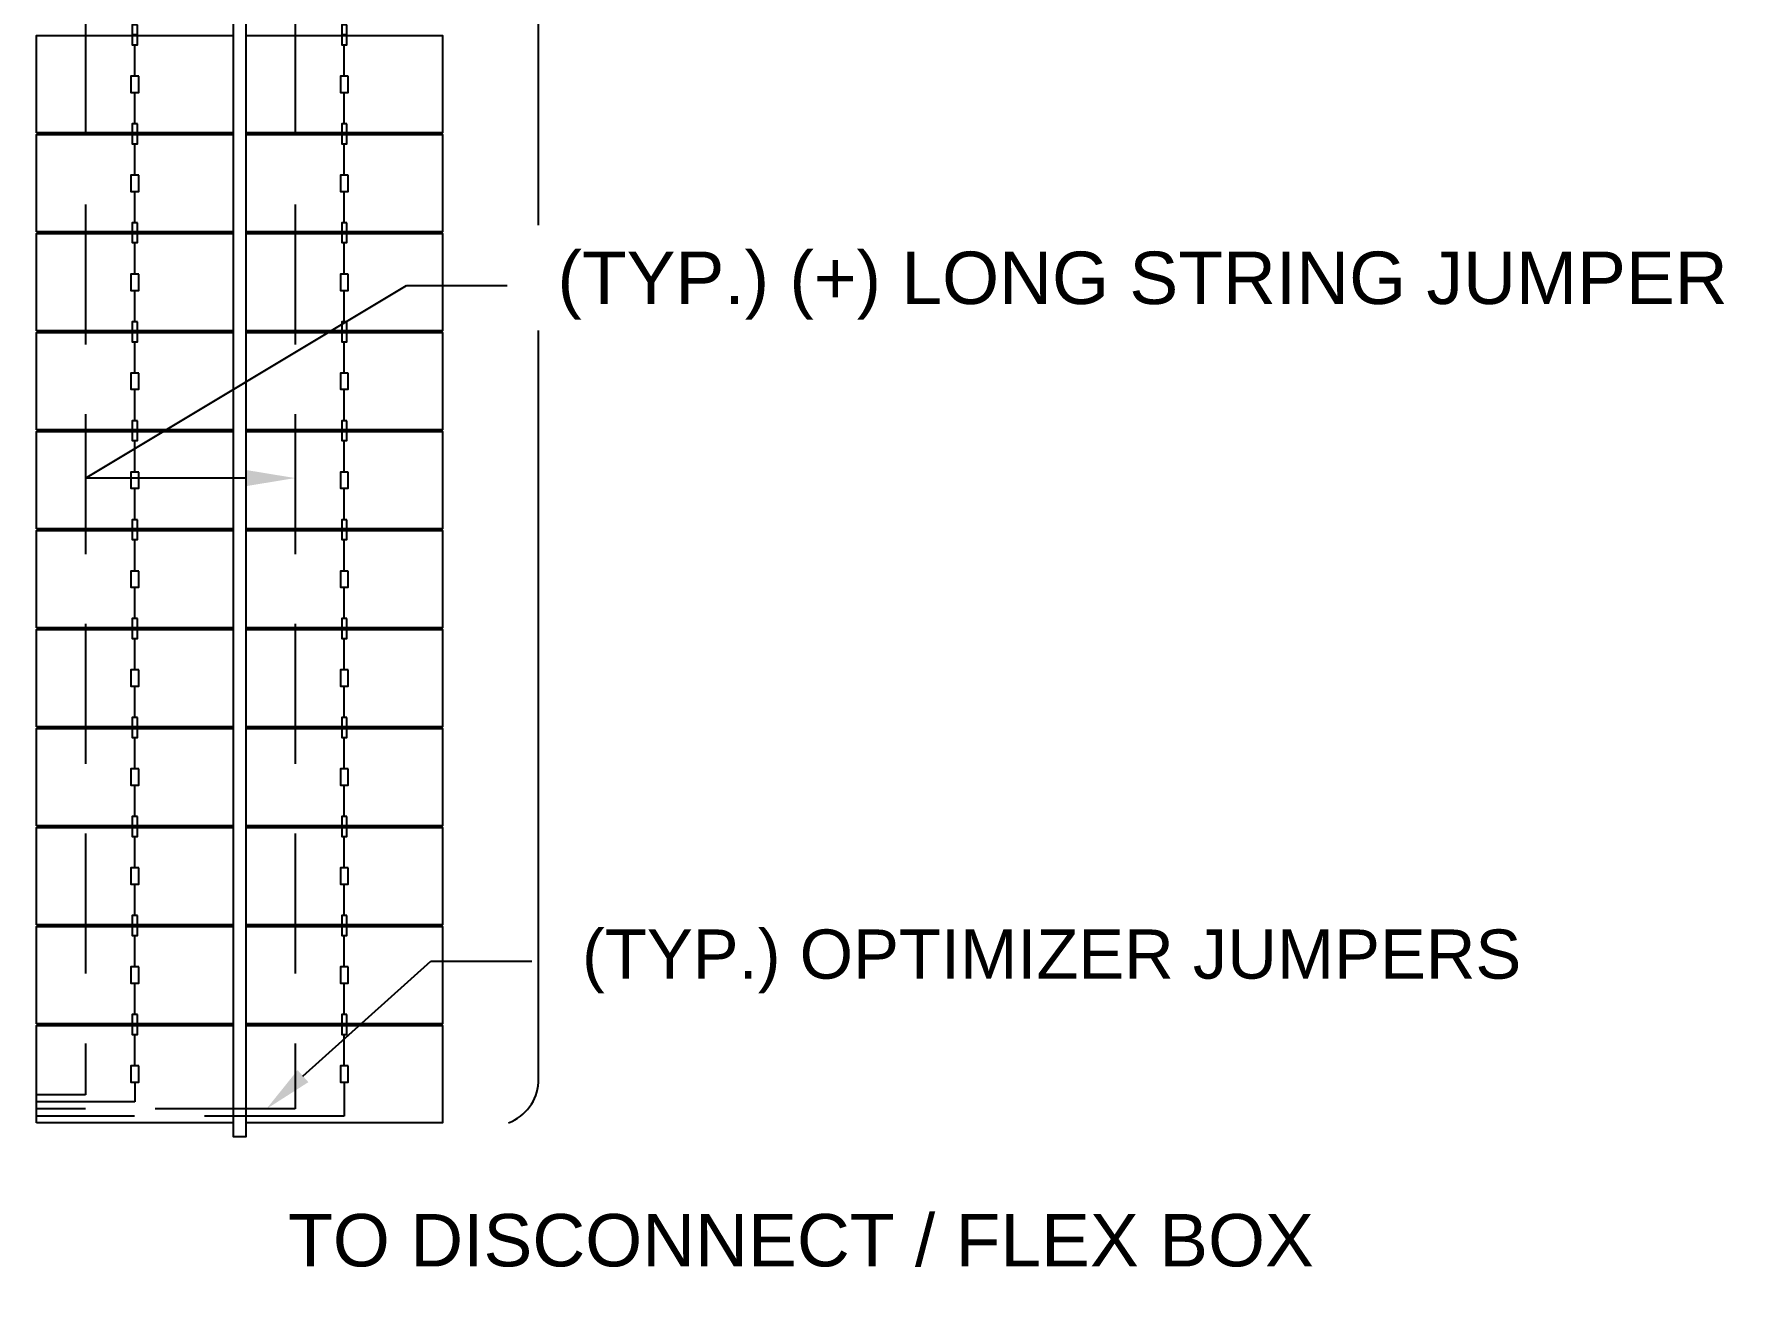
# Model space of a CAD drawing. Header units: inches. Extents: x -4 to 3761, y -12 to 63679.
# Drawn here: x 20.811 to 23.884, y 4.239 to 6.489 of the extents above; entities that cross this region are included whole.
import ezdxf
from ezdxf import colors
from ezdxf.entities.mleader import LeaderData, LeaderLine
from ezdxf.math import Vec2, Vec3

# ---------------------------------------------------------------- set-up
doc = ezdxf.new("R2010")
doc.units = ezdxf.units.IN
doc.header["$MEASUREMENT"] = 0
doc.linetypes.add('HIDDEN', pattern=[0.375, 0.25, -0.125])
for name, color, linetype in [('E-CABL-DF', 10, 'DF_CABLE'), ('E-HARN-COMP', 8, 'Continuous'), ('E-TRNK-CABL-NEG', 170, 'HIDDEN'), ('E-TRUNK-CABLE-POS', 10, 'HIDDEN'), ('G-ANNO-TEXT', 1, 'Continuous'), ('PVcase PV Modules (full frames)', 142, 'Continuous')]:
    doc.layers.add(name, color=color, linetype=linetype)
doc.styles.add('NEI-A', font='arial.ttf')
doc.styles.get("Standard").update_dxf_attribs({"font": 'arial.ttf'})
doc.linetypes.add('DF_CABLE', pattern='A,1,-0.2,["DF",Standard,S=0.1,R=0,X=-0.1,Y=-0.05],-0.2', length=1.4)

# ---------------------------------------------------------------- blocks, each defined once
blk = doc.blocks.new('HT72-18X (2x39)')
for points in [[(49978.573, 17293.928), (49978.573, 17143.993), (49979.065, 17143.993), (49979.065, 17293.928), (49978.573, 17293.928)], [(49971.076, 17182.276), (49971.076, 17185.993), (49978.573, 17185.993), (49978.573, 17182.276), (49971.076, 17182.276)], [(49979.065, 17182.276), (49979.065, 17185.993), (49986.562, 17185.993), (49986.562, 17182.276), (49979.065, 17182.276)], [(49971.076, 17178.499), (49971.076, 17182.217), (49978.573, 17182.217), (49978.573, 17178.499), (49971.076, 17178.499)], [(49979.065, 17178.499), (49979.065, 17182.217), (49986.562, 17182.217), (49986.562, 17178.499), (49979.065, 17178.499)], [(49971.076, 17174.723), (49971.076, 17178.44), (49978.573, 17178.44), (49978.573, 17174.723), (49971.076, 17174.723)], [(49979.065, 17174.723), (49979.065, 17178.44), (49986.562, 17178.44), (49986.562, 17174.723), (49979.065, 17174.723)], [(49971.076, 17170.947), (49971.076, 17174.664), (49978.573, 17174.664), (49978.573, 17170.947), (49971.076, 17170.947)], [(49979.065, 17170.947), (49979.065, 17174.664), (49986.562, 17174.664), (49986.562, 17170.947), (49979.065, 17170.947)], [(49971.076, 17167.171), (49971.076, 17170.888), (49978.573, 17170.888), (49978.573, 17167.171), (49971.076, 17167.171)], [(49979.065, 17167.171), (49979.065, 17170.888), (49986.562, 17170.888), (49986.562, 17167.171), (49979.065, 17167.171)], [(49971.076, 17163.394), (49971.076, 17167.112), (49978.573, 17167.112), (49978.573, 17163.394), (49971.076, 17163.394)], [(49979.065, 17163.394), (49979.065, 17167.112), (49986.562, 17167.112), (49986.562, 17163.394), (49979.065, 17163.394)], [(49971.076, 17159.618), (49971.076, 17163.335), (49978.573, 17163.335), (49978.573, 17159.618), (49971.076, 17159.618)], [(49979.065, 17159.618), (49979.065, 17163.335), (49986.562, 17163.335), (49986.562, 17159.618), (49979.065, 17159.618)], [(49971.076, 17155.842), (49971.076, 17159.559), (49978.573, 17159.559), (49978.573, 17155.842), (49971.076, 17155.842)], [(49979.065, 17155.842), (49979.065, 17159.559), (49986.562, 17159.559), (49986.562, 17155.842), (49979.065, 17155.842)], [(49971.076, 17152.066), (49971.076, 17155.783), (49978.573, 17155.783), (49978.573, 17152.066), (49971.076, 17152.066)], [(49979.065, 17152.066), (49979.065, 17155.783), (49986.562, 17155.783), (49986.562, 17152.066), (49979.065, 17152.066)], [(49971.076, 17148.289), (49971.076, 17152.007), (49978.573, 17152.007), (49978.573, 17148.289), (49971.076, 17148.289)], [(49979.065, 17148.289), (49979.065, 17152.007), (49986.562, 17152.007), (49986.562, 17148.289), (49979.065, 17148.289)], [(49971.076, 17144.513), (49971.076, 17148.23), (49978.573, 17148.23), (49978.573, 17144.513), (49971.076, 17144.513)], [(49979.065, 17144.513), (49979.065, 17148.23), (49986.562, 17148.23), (49986.562, 17144.513), (49979.065, 17144.513)]]:
    blk.add_lwpolyline(points)

msp = doc.modelspace()

# ---------------------------------------------------------------- linework, layer by layer
at = {"layer": 'E-CABL-DF', "linetype": 'Continuous', "flags": 128}
msp.add_lwpolyline([(21.2031, 4.327, 0, 0.0469, 0), (21.0219, 4.327, 0, 0, 0), (20.6347, 4.327, 0, 0, 0), (20.6347, 4.497, 0, 0, 0)], format="xyseb", dxfattribs=at)
at = {"layer": 'E-HARN-COMP'}
for points in [[(20.9953, 6.5064), (20.9862, 6.5064), (20.9862, 6.4886), (20.9953, 6.4886)], [(20.9953, 6.4886), (20.9862, 6.4886), (20.9862, 6.4708), (20.9953, 6.4708)], [(21.3698, 6.5064), (21.3607, 6.5064), (21.3607, 6.4886), (21.3698, 6.4886)], [(21.3698, 6.4886), (21.3607, 6.4886), (21.3607, 6.4708), (21.3698, 6.4708)], [(20.9978, 6.4147), (20.9837, 6.4147), (20.9837, 6.3855), (20.9978, 6.3855)], [(21.3723, 6.4147), (21.3582, 6.4147), (21.3582, 6.3855), (21.3723, 6.3855)], [(20.9953, 6.3294), (20.9862, 6.3294), (20.9862, 6.3116), (20.9953, 6.3116)], [(20.9953, 6.3116), (20.9862, 6.3116), (20.9862, 6.2938), (20.9953, 6.2938)], [(21.3698, 6.3294), (21.3607, 6.3294), (21.3607, 6.3116), (21.3698, 6.3116)], [(21.3698, 6.3116), (21.3607, 6.3116), (21.3607, 6.2938), (21.3698, 6.2938)], [(20.9978, 6.2376), (20.9837, 6.2376), (20.9837, 6.2085), (20.9978, 6.2085)], [(21.3723, 6.2376), (21.3582, 6.2376), (21.3582, 6.2085), (21.3723, 6.2085)], [(20.9953, 6.1524), (20.9862, 6.1524), (20.9862, 6.1346), (20.9953, 6.1346)], [(21.3698, 6.1524), (21.3607, 6.1524), (21.3607, 6.1346), (21.3698, 6.1346)], [(20.9953, 6.1346), (20.9862, 6.1346), (20.9862, 6.1168), (20.9953, 6.1168)], [(21.3698, 6.1346), (21.3607, 6.1346), (21.3607, 6.1168), (21.3698, 6.1168)], [(20.9978, 6.0606), (20.9837, 6.0606), (20.9837, 6.0315), (20.9978, 6.0315)], [(21.3723, 6.0606), (21.3582, 6.0606), (21.3582, 6.0315), (21.3723, 6.0315)], [(20.9953, 5.9754), (20.9862, 5.9754), (20.9862, 5.9576), (20.9953, 5.9576)], [(21.3698, 5.9754), (21.3607, 5.9754), (21.3607, 5.9576), (21.3698, 5.9576)], [(20.9953, 5.9576), (20.9862, 5.9576), (20.9862, 5.9397), (20.9953, 5.9397)], [(21.3698, 5.9576), (21.3607, 5.9576), (21.3607, 5.9397), (21.3698, 5.9397)], [(20.9978, 5.8836), (20.9837, 5.8836), (20.9837, 5.8545), (20.9978, 5.8545)], [(21.3723, 5.8836), (21.3582, 5.8836), (21.3582, 5.8545), (21.3723, 5.8545)], [(20.9953, 5.7984), (20.9862, 5.7984), (20.9862, 5.7806), (20.9953, 5.7806)], [(20.9953, 5.7806), (20.9862, 5.7806), (20.9862, 5.7627), (20.9953, 5.7627)], [(21.3698, 5.7984), (21.3607, 5.7984), (21.3607, 5.7806), (21.3698, 5.7806)], [(21.3698, 5.7806), (21.3607, 5.7806), (21.3607, 5.7627), (21.3698, 5.7627)], [(20.9978, 5.7066), (20.9837, 5.7066), (20.9837, 5.6775), (20.9978, 5.6775)], [(21.3723, 5.7066), (21.3582, 5.7066), (21.3582, 5.6775), (21.3723, 5.6775)], [(20.9953, 5.6214), (20.9862, 5.6214), (20.9862, 5.6035), (20.9953, 5.6035)], [(20.9953, 5.6035), (20.9862, 5.6035), (20.9862, 5.5857), (20.9953, 5.5857)], [(21.3698, 5.6214), (21.3607, 5.6214), (21.3607, 5.6035), (21.3698, 5.6035)], [(21.3698, 5.6035), (21.3607, 5.6035), (21.3607, 5.5857), (21.3698, 5.5857)], [(20.9978, 5.5296), (20.9837, 5.5296), (20.9837, 5.5005), (20.9978, 5.5005)], [(21.3723, 5.5296), (21.3582, 5.5296), (21.3582, 5.5005), (21.3723, 5.5005)], [(20.9953, 5.4444), (20.9862, 5.4444), (20.9862, 5.4265), (20.9953, 5.4265)], [(21.3698, 5.4444), (21.3607, 5.4444), (21.3607, 5.4265), (21.3698, 5.4265)], [(20.9953, 5.4265), (20.9862, 5.4265), (20.9862, 5.4087), (20.9953, 5.4087)], [(21.3698, 5.4265), (21.3607, 5.4265), (21.3607, 5.4087), (21.3698, 5.4087)], [(20.9978, 5.3526), (20.9837, 5.3526), (20.9837, 5.3235), (20.9978, 5.3235)], [(21.3723, 5.3526), (21.3582, 5.3526), (21.3582, 5.3235), (21.3723, 5.3235)], [(20.9953, 5.2674), (20.9862, 5.2674), (20.9862, 5.2495), (20.9953, 5.2495)], [(21.3698, 5.2674), (21.3607, 5.2674), (21.3607, 5.2495), (21.3698, 5.2495)], [(20.9953, 5.2495), (20.9862, 5.2495), (20.9862, 5.2317), (20.9953, 5.2317)], [(21.3698, 5.2495), (21.3607, 5.2495), (21.3607, 5.2317), (21.3698, 5.2317)], [(20.9978, 5.1756), (20.9837, 5.1756), (20.9837, 5.1465), (20.9978, 5.1465)], [(21.3723, 5.1756), (21.3582, 5.1756), (21.3582, 5.1465), (21.3723, 5.1465)], [(20.9953, 5.0903), (20.9862, 5.0903), (20.9862, 5.0725), (20.9953, 5.0725)], [(20.9953, 5.0725), (20.9862, 5.0725), (20.9862, 5.0547), (20.9953, 5.0547)], [(21.3698, 5.0903), (21.3607, 5.0903), (21.3607, 5.0725), (21.3698, 5.0725)], [(21.3698, 5.0725), (21.3607, 5.0725), (21.3607, 5.0547), (21.3698, 5.0547)], [(20.9978, 4.9986), (20.9837, 4.9986), (20.9837, 4.9694), (20.9978, 4.9694)], [(21.3723, 4.9986), (21.3582, 4.9986), (21.3582, 4.9694), (21.3723, 4.9694)], [(20.9953, 4.9133), (20.9862, 4.9133), (20.9862, 4.8955), (20.9953, 4.8955)], [(20.9953, 4.8955), (20.9862, 4.8955), (20.9862, 4.8777), (20.9953, 4.8777)], [(20.9978, 4.8216), (20.9837, 4.8216), (20.9837, 4.7924), (20.9978, 4.7924)], [(20.9953, 4.7363), (20.9862, 4.7363), (20.9862, 4.7185), (20.9953, 4.7185)], [(20.9953, 4.7185), (20.9862, 4.7185), (20.9862, 4.7007), (20.9953, 4.7007)], [(20.9978, 4.6445), (20.9837, 4.6445), (20.9837, 4.6154), (20.9978, 4.6154)]]:
    msp.add_lwpolyline(points, close=True, dxfattribs=at)
at = {"layer": 'E-TRNK-CABL-NEG'}
for points in [[(20.9908, 6.3294), (20.9908, 6.3855)], [(21.3652, 6.3294), (21.3652, 6.3855)], [(20.9908, 6.1524), (20.9908, 6.2085)], [(21.3652, 6.1524), (21.3652, 6.2085)], [(20.9908, 5.9754), (20.9908, 6.0315)], [(21.3652, 5.9754), (21.3652, 6.0315)], [(20.9908, 5.7984), (20.9908, 5.8545)], [(21.3652, 5.7984), (21.3652, 5.8545)], [(20.9908, 5.6214), (20.9908, 5.6775)], [(21.3652, 5.6214), (21.3652, 5.6775)], [(20.9908, 5.4444), (20.9908, 5.5005)], [(21.3652, 5.4444), (21.3652, 5.5005)], [(20.9908, 5.2674), (20.9908, 5.3235)], [(21.3652, 5.2674), (21.3652, 5.3235)], [(20.9908, 5.0903), (20.9908, 5.1465)], [(21.3652, 5.0903), (21.3652, 5.1465)], [(20.9908, 4.9133), (20.9908, 4.9694)], [(20.9908, 4.7363), (20.9908, 4.7924)], [(20.9908, 4.6154), (20.9908, 4.5803), (20.8151, 4.5803)]]:
    msp.add_lwpolyline(points, dxfattribs=at)
at = {"layer": 'E-TRUNK-CABLE-POS'}
for points in [[(20.9908, 9.1486), (20.9908, 9.1849), (20.9029, 9.1849), (20.9029, 4.5931), (20.8151, 4.5931)], [(20.9908, 6.4147), (20.9908, 6.4708)], [(21.3652, 6.4147), (21.3652, 6.4708)], [(20.9908, 6.2376), (20.9908, 6.2938)], [(21.3652, 6.2376), (21.3652, 6.2938)], [(20.9908, 6.0606), (20.9908, 6.1168)], [(21.3652, 6.0606), (21.3652, 6.1168)], [(20.9908, 5.8836), (20.9908, 5.9397)], [(21.3652, 5.8836), (21.3652, 5.9397)], [(20.9908, 5.7066), (20.9908, 5.7627)], [(21.3652, 5.7066), (21.3652, 5.7627)], [(20.9908, 5.5296), (20.9908, 5.5857)], [(21.3652, 5.5296), (21.3652, 5.5857)], [(20.9908, 5.3526), (20.9908, 5.4087)], [(21.3652, 5.3526), (21.3652, 5.4087)], [(20.9908, 5.1756), (20.9908, 5.2317)], [(21.3652, 5.1756), (21.3652, 5.2317)], [(20.9908, 4.9986), (20.9908, 5.0547)], [(21.3652, 4.9986), (21.3652, 5.0547)], [(20.9908, 4.8216), (20.9908, 4.8777)], [(20.9908, 4.6445), (20.9908, 4.7007)]]:
    msp.add_lwpolyline(points, dxfattribs=at)
at = {"layer": 'G-ANNO-TEXT', "flags": 128}
msp.add_lwpolyline([(21.659, 4.5429, 0.298343), (21.7123, 4.6152), (21.7123, 6.8097, -0.298343), (21.7656, 6.882, -0.298343), (21.7123, 6.9543), (21.7123, 9.1488, 0.298343), (21.659, 9.2211)], format="xyb", dxfattribs=at)

# ---------------------------------------------------------------- block references
at = {"layer": 'PVcase PV Modules (full frames)', "color": 144, "true_color": 0x007ca5, "xscale": 0.046875, "yscale": 0.046875, "zscale": 0.046875}
msp.add_blockref('HT72-18X (2x39)', (-2321.5791, -799.1062), dxfattribs=at)

# ---------------------------------------------------------------- next in the draw order: texts
at = {"layer": 'G-ANNO-TEXT', "insert": (21.2648, 4.3797, -0.0895), "char_height": 0.09375, "width": 1.833923, "attachment_point": 1, "style": 'NEI-A', "bg_fill": 3, "box_fill_scale": 1.5, "bg_fill_color": 256, "bg_fill_transparency": 0}
msp.add_mtext('TO DISCONNECT / FLEX BOX', dxfattribs=at)

# ---------------------------------------------------------------- next in the draw order: leaders
at = {"layer": 'G-ANNO-TEXT'}
ml = msp.add_multileader_mtext('Standard', dxfattribs=at)
ml.set_content('(TYP.) OPTIMIZER JUMPERS', color=256, style='NEI-A')
ml.set_leader_properties()
ml.build(insert=Vec2(0, 0))
ml.multileader.update_dxf_attribs({"dogleg_length": 0.36, "arrow_head_size": 0.0879})
ctx = ml.context
ctx.base_point, ctx.char_height, ctx.arrow_head_size, ctx.landing_gap_size, ctx.plane_origin = Vec3(21.7002, 4.8316, -0.0895), 0.087943, 0.0879, 0.09, Vec3(49.974, -15.0926, -0.0895)
notes = []
notes.append((ctx, [(0, (1, 1, 0), (21.5201, 4.8316, -0.0895), (1, 0), 0.1801, [(1, [(21.226, 4.5675, -0.0895)], 0, [])])]))
ctx.mtext.insert, ctx.mtext.width, ctx.mtext.flow_direction = Vec3(21.7902, 4.8885, -0.0895), 1.67353, 5
ctx.mtext.has_bg_fill, ctx.mtext.bg_color, ctx.mtext.bg_scale_factor, ctx.mtext.bg_transparency, ctx.mtext.use_window_bg_color = 1, -1073741824, 1.5, 0, 1
for ctx, leaders in notes:
    for number, flags, end, landing, length, lines in leaders:
        leader = LeaderData()
        leader.index, (leader.has_last_leader_line, leader.has_dogleg_vector, leader.attachment_direction) = number, flags
        leader.last_leader_point, leader.dogleg_vector, leader.dogleg_length = Vec3(end), Vec3(landing), length
        for number, points, colour, breaks in lines:
            line = LeaderLine()
            line.index, line.vertices, line.color, line.breaks = number, Vec3.list(points), colors.encode_raw_color(colour), breaks
            leader.lines.append(line)
        ctx.leaders.append(leader)

# ---------------------------------------------------------------- next in the draw order: linework, layer by layer
at = {"layer": 'E-HARN-COMP'}
for points in [[(21.3698, 4.9133), (21.3607, 4.9133), (21.3607, 4.8955), (21.3698, 4.8955)], [(21.3698, 4.8955), (21.3607, 4.8955), (21.3607, 4.8777), (21.3698, 4.8777)], [(21.3723, 4.8216), (21.3582, 4.8216), (21.3582, 4.7924), (21.3723, 4.7924)], [(21.3698, 4.7363), (21.3607, 4.7363), (21.3607, 4.7185), (21.3698, 4.7185)], [(21.3698, 4.7185), (21.3607, 4.7185), (21.3607, 4.7007), (21.3698, 4.7007)], [(21.3723, 4.6445), (21.3582, 4.6445), (21.3582, 4.6154), (21.3723, 4.6154)]]:
    msp.add_lwpolyline(points, close=True, dxfattribs=at)
at = {"layer": 'E-TRNK-CABL-NEG'}
for points in [[(21.3652, 4.9133), (21.3652, 4.9694)], [(21.3652, 4.7363), (21.3652, 4.7924)], [(21.3652, 4.6154), (21.3652, 4.5547), (20.8151, 4.5547)]]:
    msp.add_lwpolyline(points, dxfattribs=at)
at = {"layer": 'E-TRUNK-CABLE-POS'}
for points in [[(21.3652, 9.1486), (21.3652, 9.1849), (21.2774, 9.1849), (21.2774, 4.5675), (20.8151, 4.5675)], [(21.3652, 4.8216), (21.3652, 4.8777)], [(21.3652, 4.6445), (21.3652, 4.7007)]]:
    msp.add_lwpolyline(points, dxfattribs=at)

# ---------------------------------------------------------------- next in the draw order: leaders
at = {"layer": 'G-ANNO-TEXT'}
ml = msp.add_multileader_mtext('Standard', dxfattribs=at)
ml.set_content('(TYP.) (+) LONG STRING JUMPER', color=256, style='NEI-A')
ml.set_leader_properties()
ml.build(insert=Vec2(0, 0))
ml.multileader.update_dxf_attribs({"dogleg_length": 0.36, "arrow_head_size": 0.0879})
ctx = ml.context
ctx.base_point, ctx.char_height, ctx.arrow_head_size, ctx.landing_gap_size, ctx.plane_origin = Vec3(21.6563, 6.0401), 0.09375, 0.0879, 0.09, Vec3(46.5723, -17.2296)
notes = []
notes.append((ctx, [(0, (1, 1, 0), (21.4762, 6.0401), (1, 0), 0.1801, [(0, [(21.2774, 5.6958), (20.9029, 5.6958)], 0, [])])]))
ctx.mtext.insert, ctx.mtext.width, ctx.mtext.flow_direction = Vec3(21.7463, 6.1008), 2.091256, 5
ctx.mtext.has_bg_fill, ctx.mtext.bg_color, ctx.mtext.bg_scale_factor, ctx.mtext.bg_transparency, ctx.mtext.use_window_bg_color = 1, -1073741824, 1.5, 0, 1
for ctx, leaders in notes:
    for number, flags, end, landing, length, lines in leaders:
        leader = LeaderData()
        leader.index, (leader.has_last_leader_line, leader.has_dogleg_vector, leader.attachment_direction) = number, flags
        leader.last_leader_point, leader.dogleg_vector, leader.dogleg_length = Vec3(end), Vec3(landing), length
        for number, points, colour, breaks in lines:
            line = LeaderLine()
            line.index, line.vertices, line.color, line.breaks = number, Vec3.list(points), colors.encode_raw_color(colour), breaks
            leader.lines.append(line)
        ctx.leaders.append(leader)

doc.saveas('drawing.dxf')
